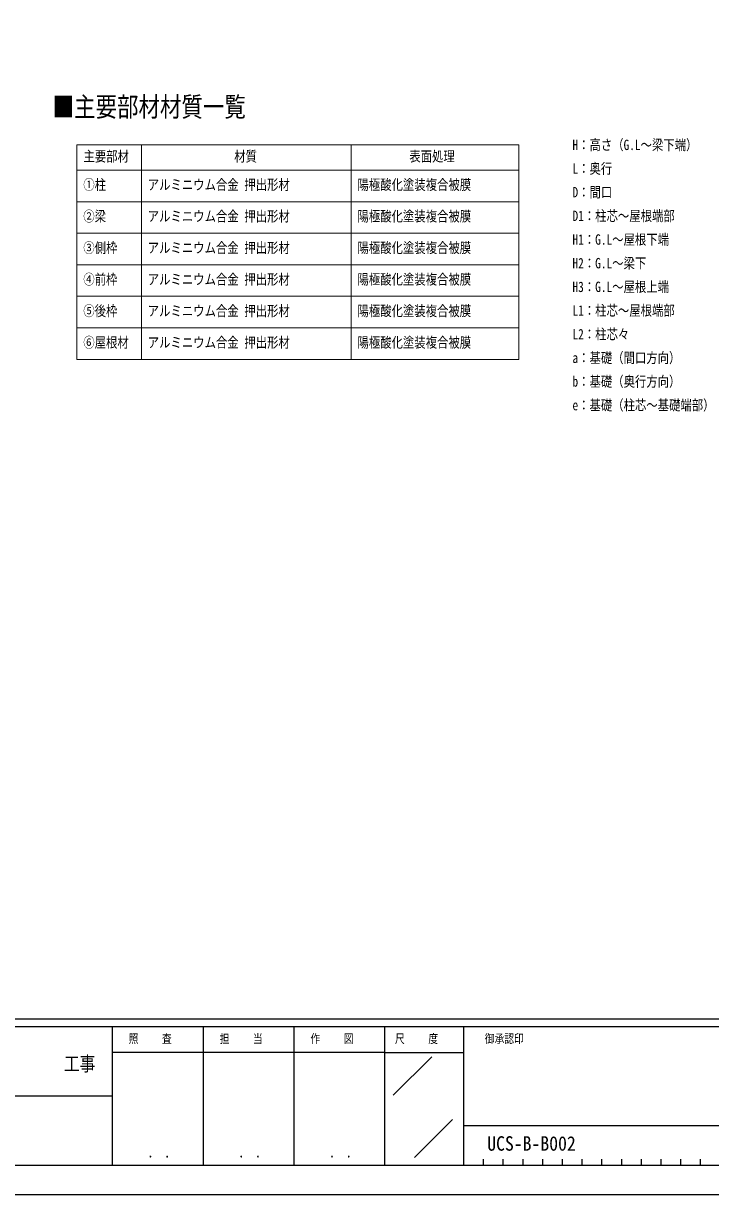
# Model space of a CAD drawing. Units: millimetres, scale not verified. Extents: x -10512 to 10512, y -7425 to 7425.
# Drawn here: x 2675 to 7028, y -7425 to 0 of the extents above; entities that cross this region are included whole.
import ezdxf
from ezdxf.enums import TextEntityAlignment as Align

# ---------------------------------------------------------------- set-up
doc = ezdxf.new("R2010")
doc.units = ezdxf.units.MM
doc.header["$LTSCALE"] = 30
doc.layers.add('0-1_TABLE1', color=7, linetype='Continuous', lineweight=18)
doc.layers.add('0-2_USER1', color=3, linetype='Continuous')
doc.layers.add('0-7_YKK_ZWAK', color=7, linetype='Continuous')
doc.styles.add('ＭＳ ゴシック', font='')
doc.styles.get('ＭＳ ゴシック').set_extended_font_data('MS Gothic')

msp = doc.modelspace()

# ---------------------------------------------------------------- linework, layer by layer
at = {"layer": '0-1_TABLE1'}
for p, q in [((3013.96, -770.08), (5813.96, -770.08)), ((3013.96, -770.08), (3013.96, -2130.08)), ((3422.28, -770.08), (3422.28, -2130.08)), ((4750.91, -770.08), (4750.91, -2130.08)), ((5813.96, -770.08), (5813.96, -2130.08)), ((3013.96, -930.08), (5813.96, -930.08)), ((3013.96, -1130.08), (5813.96, -1130.08)), ((3013.96, -1330.08), (5813.96, -1330.08)), ((3013.96, -1530.08), (5813.96, -1530.08)), ((3013.96, -1730.08), (5813.96, -1730.08)), ((3013.96, -1930.08), (5813.96, -1930.08)), ((3013.96, -2130.08), (5813.96, -2130.08))]:
    msp.add_line(p, q, dxfattribs=at)
at = {"layer": '0-7_YKK_ZWAK'}
for p, q in [((9737.55, -6312.5), (-9762.45, -6312.5)), ((3237.55, -6362.5), (-12.45, -6362.5)), ((3812.55, -6362.5), (3812.55, -7237.5)), ((4387.55, -6362.5), (4387.55, -7237.5)), ((4962.55, -6362.5), (4962.55, -7237.5)), ((5462.55, -6362.5), (4962.55, -6362.5)), ((8043.8, -6362.5), (5462.55, -6362.5)), ((5462.55, -6362.5), (5462.55, -7237.5)), ((4962.55, -6525), (3237.55, -6525)), ((4962.55, -6525), (5462.55, -6525)), ((5017.76, -6795.73), (5262.59, -6550.9)), ((-12.45, -6800), (3237.55, -6800)), ((5151.68, -7189.97), (5392.23, -6949.42)), ((5462.55, -6987.5), (8043.8, -6987.5)), ((5587.55, -7200), (5587.55, -7237.5)), ((5712.55, -7200), (5712.55, -7237.5)), ((5837.55, -7200), (5837.55, -7237.5)), ((5962.55, -7200), (5962.55, -7237.5)), ((6087.55, -7200), (6087.55, -7237.5)), ((6212.55, -7200), (6212.55, -7237.5)), ((6337.55, -7200), (6337.55, -7237.5)), ((6462.55, -7200), (6462.55, -7237.5)), ((6587.55, -7200), (6587.55, -7237.5)), ((6712.55, -7200), (6712.55, -7237.5)), ((6837.55, -7200), (6837.55, -7237.5)), ((6962.55, -7200), (6962.55, -7237.5)), ((-12.45, -7237.5), (3237.55, -7237.5)), ((3237.55, -7237.5), (4962.55, -7237.5)), ((4962.55, -7237.5), (5462.55, -7237.5)), ((5462.55, -7237.5), (8043.8, -7237.5))]:
    msp.add_line(p, q, dxfattribs=at)
msp.add_lwpolyline([(-10512.5, -7425), (10512.5, -7425), (10512.5, 7425), (-10512.5, 7425)], close=True, dxfattribs=at)
msp.add_lwpolyline([(4962.55, -6362.5), (3237.55, -6362.5), (3237.55, -7237.5)], dxfattribs=at)

# ---------------------------------------------------------------- texts
at = {"layer": '0-1_TABLE1', "style": 'ＭＳ ゴシック', "width": 0.8}
for s, p in [('主要部材', (3054.92, -895.08)), ('材質', (4009.79, -895.08)), ('表面処理', (5119.23, -895.08)), ('①柱', (3053.96, -1075.08)), ('アルミニウム合金 押出形材', (3462.28, -1075.08)), ('陽極酸化塗装複合被膜', (4790.91, -1075.08)), ('②梁', (3053.96, -1275.08)), ('アルミニウム合金 押出形材', (3462.28, -1275.08)), ('陽極酸化塗装複合被膜', (4790.91, -1275.08)), ('③側枠', (3053.96, -1475.08)), ('アルミニウム合金 押出形材', (3462.28, -1475.08)), ('陽極酸化塗装複合被膜', (4790.91, -1475.08)), ('④前枠', (3053.96, -1675.08)), ('アルミニウム合金 押出形材', (3462.28, -1675.08)), ('陽極酸化塗装複合被膜', (4790.91, -1675.08)), ('⑤後枠', (3053.96, -1875.08)), ('アルミニウム合金 押出形材', (3462.28, -1875.08)), ('陽極酸化塗装複合被膜', (4790.91, -1875.08)), ('⑥屋根材', (3053.96, -2075.08)), ('アルミニウム合金 押出形材', (3462.28, -2075.08)), ('陽極酸化塗装複合被膜', (4790.91, -2075.08))]:
    msp.add_text(s, height=65.98, dxfattribs=at).set_placement(p, align=Align.BOTTOM_LEFT)
at = {"layer": '0-2_USER1', "style": 'ＭＳ ゴシック'}
for s, height, width, p in [('■主要部材材質一覧', 124.6, 0.8, (2859.82, -628.42)), ('H：高さ（G.L～梁下端）', 65.98, 0.8, (6152.84, -822.7)), ('L：奥行', 65.98, 0.8, (6152.84, -972.7)), ('D：間口', 65.98, 0.8, (6152.84, -1122.7)), ('D1：柱芯～屋根端部', 65.98, 0.8, (6152.84, -1272.7)), ('H1：G.L～屋根下端', 65.98, 0.8, (6152.84, -1422.7)), ('H2：G.L～梁下', 65.98, 0.8, (6152.84, -1572.7)), ('H3：G.L～屋根上端', 65.98, 0.8, (6152.84, -1722.7)), ('L1：柱芯～屋根端部', 65.98, 0.8, (6152.84, -1872.7)), ('L2：柱芯々', 65.98, 0.8, (6152.84, -2022.7)), ('a：基礎（間口方向）', 65.98, 0.8, (6152.84, -2172.7)), ('b：基礎（奥行方向）', 65.98, 0.8, (6152.84, -2322.7)), ('e：基礎（柱芯～基礎端部）', 65.98, 0.8, (6152.84, -2472.7)), ('UCS-B-B002', 91.64, 0.9, (5612.76, -7174.26))]:
    msp.add_text(s, height=height, dxfattribs=dict(at, width=width)).set_placement(p, align=Align.BOTTOM_LEFT)
at = {"layer": '0-7_YKK_ZWAK', "style": 'ＭＳ ゴシック', "width": 0.8}
for s, height, p in [('照     査', 54.99, (3341.05, -6481.25)), ('担     当', 54.99, (3918.05, -6481.25)), ('作     図', 54.99, (4493.05, -6481.25)), ('尺     度', 54.99, (5028.55, -6481.25)), ('御承認印', 54.99, (5597.85, -6481.25)), ('工事', 91.64, (2930.83, -6668.66)), ('． ．', 64.79, (3462.5, -7210.88)), ('． ．', 64.79, (4037.5, -7210.88)), ('． ．', 64.79, (4612.5, -7210.88))]:
    msp.add_text(s, height=height, dxfattribs=at).set_placement(p, align=Align.BOTTOM_LEFT)

doc.saveas('drawing.dxf')
